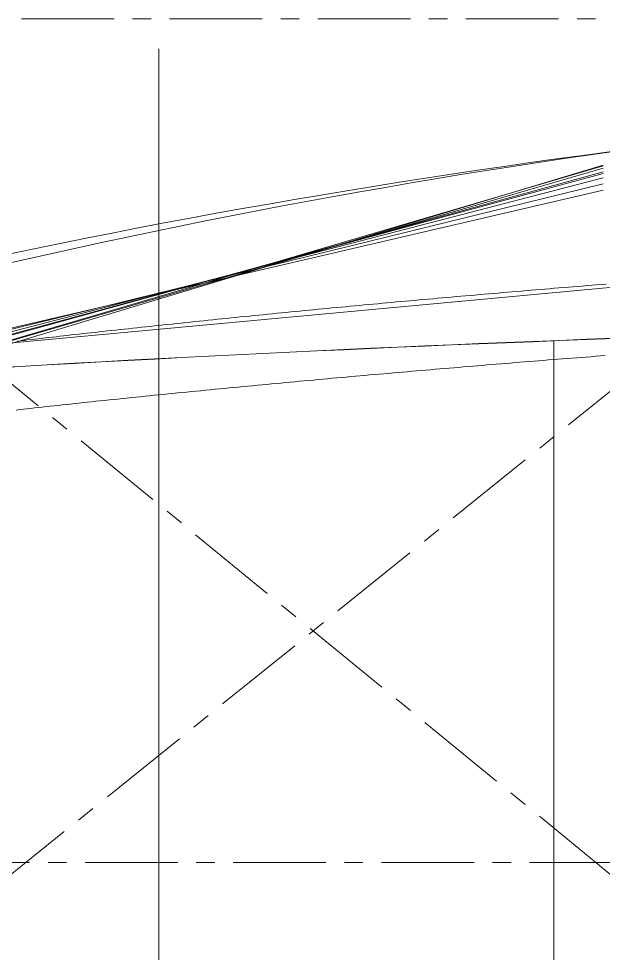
# Model space of a CAD drawing. Extents: x -3086 to 3308, y -97 to 4301.
# Drawn here: x -1642 to -1050, y 3308 to 4255 of the extents above; entities that cross this region are included whole.
import ezdxf

# ---------------------------------------------------------------- set-up
doc = ezdxf.new("R2010")
doc.units = 0
doc.header["$LTSCALE"] = 3
doc.header["$MEASUREMENT"] = 0
doc.linetypes.add('CENTER', pattern=[50, 31.25, -6.25, 6.25, -6.25])
for name, color, linetype in [('13', 7, 'CONTINUOUS'), ('3', 7, 'CONTINUOUS'), ('CENTER', 1, 'CENTER'), ('P1', 1, 'CONTINUOUS'), ('P3', 7, 'CONTINUOUS')]:
    doc.layers.add(name, color=color, linetype=linetype)

msp = doc.modelspace()

# ---------------------------------------------------------------- linework, layer by layer
at = {"layer": '13', "lineweight": 0, "extrusion": (0, 1, 0)}
for p, q in [((-1050, 4106, -15050), (-1806.62, 3883.01, -15050)), ((-1050, 4106, -15050), (-1806.62, 3883.01, -15050)), ((-1050, 4103.56, -14891.96), (-1806.62, 3883.01, -15026.41))]:
    msp.add_line(p, q, dxfattribs=at)
at = {"layer": '3', "lineweight": 0}
msp.add_line((-1100, 3928.82, -14650), (-1100, 1975, -14650), dxfattribs=at)
msp.add_polyline3d([(-1644.56, 3858.39, -11466.75), (-1640.92, 3858.81, -11462.86), (-1637.23, 3859.23, -11458.96), (-1633.49, 3859.66, -11455.04), (-1629.71, 3860.09, -11451.12), (-1625.88, 3860.52, -11447.19), (-1622, 3860.96, -11443.25), (-1618.09, 3861.4, -11439.3), (-1614.13, 3861.84, -11435.34), (-1610.14, 3862.28, -11431.38), (-1606.1, 3862.73, -11427.41), (-1602.02, 3863.17, -11423.44), (-1597.91, 3863.62, -11419.46), (-1593.76, 3864.07, -11415.48), (-1589.58, 3864.53, -11411.49), (-1585.36, 3864.98, -11407.51), (-1581.1, 3865.44, -11403.52), (-1576.82, 3865.89, -11399.53), (-1572.5, 3866.35, -11395.54), (-1568.16, 3866.81, -11391.55), (-1563.78, 3867.28, -11387.56), (-1559.38, 3867.74, -11383.57), (-1554.95, 3868.2, -11379.59), (-1550.49, 3868.67, -11375.61), (-1546.01, 3869.13, -11371.63), (-1541.5, 3869.6, -11367.66), (-1536.97, 3870.07, -11363.69), (-1532.42, 3870.54, -11359.73), (-1527.85, 3871.01, -11355.77), (-1523.26, 3871.48, -11351.82), (-1518.65, 3871.95, -11347.88), (-1514.02, 3872.42, -11343.95), (-1509.38, 3872.89, -11340.03), (-1504.72, 3873.36, -11336.12), (-1500.04, 3873.83, -11332.22), (-1495.35, 3874.3, -11328.32), (-1490.65, 3874.77, -11324.45), (-1485.94, 3875.24, -11320.58), (-1481.21, 3875.71, -11316.73), (-1476.48, 3876.18, -11312.89), (-1471.74, 3876.64, -11309.07), (-1466.99, 3877.11, -11305.26), (-1462.24, 3877.58, -11301.47), (-1457.48, 3878.04, -11297.69), (-1452.71, 3878.51, -11293.93), (-1447.94, 3878.97, -11290.19), (-1443.17, 3879.44, -11286.47), (-1438.4, 3879.9, -11282.77), (-1433.63, 3880.36, -11279.09), (-1428.86, 3880.82, -11275.43), (-1424.09, 3881.28, -11271.8), (-1419.32, 3881.73, -11268.18), (-1414.56, 3882.19, -11264.59), (-1409.8, 3882.64, -11261.01), (-1405.04, 3883.09, -11257.46), (-1400.28, 3883.54, -11253.94), (-1395.53, 3883.99, -11250.43), (-1390.78, 3884.44, -11246.94), (-1386.03, 3884.88, -11243.48), (-1381.28, 3885.33, -11240.04), (-1376.54, 3885.77, -11236.61), (-1371.79, 3886.21, -11233.21), (-1367.05, 3886.65, -11229.83), (-1362.31, 3887.09, -11226.47), (-1357.57, 3887.53, -11223.13), (-1352.84, 3887.96, -11219.81), (-1348.1, 3888.4, -11216.51), (-1343.37, 3888.83, -11213.22), (-1338.63, 3889.26, -11209.96), (-1333.9, 3889.69, -11206.72), (-1329.17, 3890.12, -11203.49), (-1324.44, 3890.55, -11200.29), (-1319.7, 3890.98, -11197.1), (-1314.97, 3891.4, -11193.94), (-1310.24, 3891.83, -11190.79), (-1305.51, 3892.25, -11187.66), (-1300.78, 3892.67, -11184.54), (-1296.05, 3893.09, -11181.45), (-1291.32, 3893.51, -11178.37), (-1286.59, 3893.93, -11175.31), (-1281.86, 3894.35, -11172.27), (-1277.13, 3894.77, -11169.24), (-1272.4, 3895.18, -11166.23), (-1267.67, 3895.6, -11163.24), (-1262.93, 3896.01, -11160.27), (-1258.2, 3896.42, -11157.31), (-1253.46, 3896.83, -11154.37), (-1248.73, 3897.24, -11151.44), (-1243.99, 3897.65, -11148.54), (-1239.25, 3898.06, -11145.64), (-1234.51, 3898.47, -11142.76), (-1229.76, 3898.87, -11139.9), (-1225.02, 3899.28, -11137.06), (-1220.27, 3899.68, -11134.22), (-1215.53, 3900.09, -11131.41), (-1210.78, 3900.49, -11128.61), (-1206.02, 3900.89, -11125.82), (-1201.27, 3901.29, -11123.05), (-1196.51, 3901.69, -11120.29), (-1191.75, 3902.09, -11117.54), (-1186.99, 3902.49, -11114.81), (-1182.22, 3902.89, -11112.1), (-1177.46, 3903.29, -11109.4), (-1172.68, 3903.68, -11106.71), (-1167.91, 3904.08, -11104.03), (-1163.14, 3904.47, -11101.37), (-1158.36, 3904.87, -11098.73), (-1153.58, 3905.26, -11096.09), (-1148.8, 3905.65, -11093.47), (-1144.02, 3906.04, -11090.87), (-1139.23, 3906.43, -11088.27), (-1134.45, 3906.82, -11085.7), (-1129.66, 3907.21, -11083.13), (-1124.87, 3907.59, -11080.58), (-1120.08, 3907.98, -11078.04), (-1115.29, 3908.36, -11075.52), (-1110.5, 3908.75, -11073.01), (-1105.7, 3909.13, -11070.51), (-1100.91, 3909.51, -11068.02), (-1096.12, 3909.89, -11065.55), (-1091.32, 3910.26, -11063.1), (-1086.53, 3910.64, -11060.65), (-1081.74, 3911.01, -11058.22), (-1076.94, 3911.39, -11055.81), (-1072.15, 3911.76, -11053.4), (-1067.35, 3912.13, -11051.01), (-1062.56, 3912.5, -11048.64), (-1057.77, 3912.86, -11046.27), (-1052.98, 3913.23, -11043.92), (-1048.18, 3913.59, -11041.59)], dxfattribs=at)
at = {"layer": 'CENTER', "color": 5, "lineweight": 0}
for p, q in [((-2989.12, 4255, -10650), (3163.71, 4255, -10650)), ((3169.08, 3400, -10650), (-2987.36, 3400, -10650))]:
    msp.add_line(p, q, dxfattribs=at)
at = {"layer": 'CENTER', "lineweight": 0}
for p, q in [((-895.54, 3996.32, -11228.34), (-1825.85, 3245.73, -10461.14)), ((-1694.81, 3922.23, -11774.19), (-948.78, 3310.75, -9830.1))]:
    msp.add_line(p, q, dxfattribs=at)
at = {"layer": 'P1', "lineweight": 0}
msp.add_line((-1500, 0, -10650), (-1500, 4224.42, -10650), dxfattribs=at)
at = {"layer": 'P1', "lineweight": 0, "extrusion": (0, 1, 0)}
msp.add_line((-1694.81, 3922.23, -11774.19), (-895.54, 3996.32, -11228.34), dxfattribs=at)
at = {"layer": 'P3', "lineweight": 0, "extrusion": (2.76797e-16, 0.34202, 0.939693)}
msp.add_line((-1050, 4106.69, -15094.67), (-1749.78, 3895.75, -15017.9), dxfattribs=at)
at = {"layer": 'P3', "lineweight": 0, "extrusion": (0, 1, 0)}
for p, q in [((-1050, 4093.67, -14250), (-1838.37, 3888.72, -14250)), ((-1049.99, 4097.96, -14528.51), (-1828.87, 3886.53, -14557.9)), ((-1050, 4099.83, -14650), (-1824.98, 3885.87, -14650)), ((-1050, 4087.5, -13850), (-1847.83, 3891.38, -13850)), ((-1050, 4081.33, -13450), (-1851.31, 3894.44, -13450))]:
    msp.add_line(p, q, dxfattribs=at)
at = {"layer": 'P3', "lineweight": 0}
for points in [[(-1643.33, 3928.22, -11704.45), (-1639.96, 3928.62, -11700.83), (-1636.56, 3929.01, -11697.2), (-1633.11, 3929.41, -11693.56), (-1629.63, 3929.82, -11689.91), (-1626.11, 3930.22, -11686.24), (-1622.54, 3930.63, -11682.57), (-1618.94, 3931.05, -11678.88), (-1615.3, 3931.47, -11675.17), (-1611.62, 3931.89, -11671.46), (-1607.9, 3932.31, -11667.73), (-1604.14, 3932.74, -11663.99), (-1600.34, 3933.17, -11660.23), (-1596.5, 3933.6, -11656.47), (-1592.63, 3934.04, -11652.69), (-1588.73, 3934.47, -11648.91), (-1584.79, 3934.92, -11645.11), (-1580.81, 3935.36, -11641.31), (-1576.8, 3935.81, -11637.5), (-1572.76, 3936.26, -11633.69), (-1568.69, 3936.71, -11629.86), (-1564.59, 3937.16, -11626.04), (-1560.46, 3937.62, -11622.2), (-1556.3, 3938.08, -11618.37), (-1552.11, 3938.54, -11614.53), (-1547.9, 3939, -11610.68), (-1543.65, 3939.46, -11606.84), (-1539.39, 3939.93, -11602.99), (-1535.1, 3940.39, -11599.14), (-1530.78, 3940.86, -11595.3), (-1526.44, 3941.33, -11591.45), (-1522.08, 3941.8, -11587.6), (-1517.7, 3942.27, -11583.76), (-1513.3, 3942.74, -11579.92), (-1508.88, 3943.22, -11576.08), (-1504.44, 3943.69, -11572.25), (-1499.98, 3944.17, -11568.42), (-1495.5, 3944.64, -11564.6), (-1491.01, 3945.12, -11560.78), (-1486.5, 3945.59, -11556.97), (-1481.98, 3946.07, -11553.17), (-1477.45, 3946.55, -11549.38), (-1472.9, 3947.03, -11545.59), (-1468.34, 3947.5, -11541.81), (-1463.76, 3947.98, -11538.05), (-1459.18, 3948.46, -11534.29), (-1454.59, 3948.93, -11530.55), (-1449.99, 3949.41, -11526.82), (-1445.38, 3949.89, -11523.1), (-1440.76, 3950.36, -11519.4), (-1436.14, 3950.84, -11515.71), (-1431.51, 3951.31, -11512.03), (-1426.88, 3951.78, -11508.38), (-1422.24, 3952.25, -11504.73), (-1417.6, 3952.73, -11501.11), (-1412.96, 3953.19, -11497.5), (-1408.32, 3953.66, -11493.91), (-1403.67, 3954.13, -11490.34), (-1399.03, 3954.6, -11486.79), (-1394.39, 3955.06, -11483.26), (-1389.74, 3955.52, -11479.75), (-1385.1, 3955.98, -11476.26), (-1380.46, 3956.44, -11472.79), (-1375.82, 3956.9, -11469.34), (-1371.19, 3957.36, -11465.91), (-1366.55, 3957.81, -11462.5), (-1361.91, 3958.26, -11459.11), (-1357.27, 3958.72, -11455.74), (-1352.64, 3959.17, -11452.39), (-1348, 3959.61, -11449.06), (-1343.36, 3960.06, -11445.74), (-1338.72, 3960.51, -11442.45), (-1334.08, 3960.95, -11439.17), (-1329.45, 3961.4, -11435.91), (-1324.81, 3961.84, -11432.67), (-1320.17, 3962.28, -11429.45), (-1315.53, 3962.72, -11426.25), (-1310.89, 3963.16, -11423.06), (-1306.25, 3963.59, -11419.9), (-1301.6, 3964.03, -11416.74), (-1296.96, 3964.46, -11413.61), (-1292.32, 3964.9, -11410.49), (-1287.67, 3965.33, -11407.4), (-1283.02, 3965.76, -11404.31), (-1278.37, 3966.19, -11401.25), (-1273.72, 3966.62, -11398.2), (-1269.07, 3967.04, -11395.17), (-1264.41, 3967.47, -11392.15), (-1259.76, 3967.9, -11389.15), (-1255.1, 3968.32, -11386.17), (-1250.44, 3968.74, -11383.2), (-1245.77, 3969.16, -11380.25), (-1241.11, 3969.58, -11377.31), (-1236.44, 3970, -11374.39), (-1231.77, 3970.42, -11371.49), (-1227.1, 3970.84, -11368.6), (-1222.42, 3971.26, -11365.72), (-1217.74, 3971.67, -11362.86), (-1213.06, 3972.09, -11360.02), (-1208.37, 3972.5, -11357.18), (-1203.69, 3972.91, -11354.37), (-1198.99, 3973.33, -11351.56), (-1194.3, 3973.74, -11348.78), (-1189.6, 3974.15, -11346), (-1184.9, 3974.56, -11343.24), (-1180.19, 3974.96, -11340.49), (-1175.48, 3975.37, -11337.76), (-1170.77, 3975.78, -11335.04), (-1166.05, 3976.18, -11332.33), (-1161.33, 3976.59, -11329.64), (-1156.6, 3976.99, -11326.96), (-1151.87, 3977.4, -11324.29), (-1147.13, 3977.8, -11321.64), (-1142.4, 3978.2, -11319), (-1137.66, 3978.6, -11316.37), (-1132.91, 3979, -11313.75), (-1128.17, 3979.4, -11311.15), (-1123.42, 3979.8, -11308.56), (-1118.67, 3980.2, -11305.99), (-1113.91, 3980.59, -11303.42), (-1109.16, 3980.99, -11300.87), (-1104.4, 3981.38, -11298.34), (-1099.64, 3981.77, -11295.81), (-1094.88, 3982.16, -11293.3), (-1090.12, 3982.55, -11290.81), (-1085.35, 3982.94, -11288.32), (-1080.59, 3983.33, -11285.85), (-1075.83, 3983.72, -11283.4), (-1071.06, 3984.1, -11280.95), (-1066.3, 3984.48, -11278.52), (-1061.53, 3984.87, -11276.11), (-1056.76, 3985.25, -11273.7), (-1052, 3985.62, -11271.31), (-1047.23, 3986, -11268.94)], [(-1643.33, 3928.22, -11640.58), (-1639.96, 3928.62, -11636.96), (-1636.56, 3929.01, -11633.33), (-1633.11, 3929.41, -11629.69), (-1629.63, 3929.82, -11626.04), (-1626.11, 3930.22, -11622.37), (-1622.54, 3930.63, -11618.7), (-1618.94, 3931.05, -11615.01), (-1615.3, 3931.47, -11611.3), (-1611.62, 3931.89, -11607.59), (-1607.9, 3932.31, -11603.86), (-1604.14, 3932.74, -11600.12), (-1600.34, 3933.17, -11596.36), (-1596.5, 3933.6, -11592.6), (-1592.63, 3934.04, -11588.82), (-1588.73, 3934.47, -11585.04), (-1584.79, 3934.92, -11581.25), (-1580.81, 3935.36, -11577.44), (-1576.8, 3935.81, -11573.63), (-1572.76, 3936.26, -11569.82), (-1568.69, 3936.71, -11566), (-1564.59, 3937.16, -11562.17), (-1560.46, 3937.62, -11558.33), (-1556.3, 3938.08, -11554.5), (-1552.11, 3938.54, -11550.66), (-1547.9, 3939, -11546.81), (-1543.65, 3939.46, -11542.97), (-1539.39, 3939.93, -11539.12), (-1535.1, 3940.39, -11535.28), (-1530.78, 3940.86, -11531.43), (-1526.44, 3941.33, -11527.58), (-1522.08, 3941.8, -11523.74), (-1517.7, 3942.27, -11519.89), (-1513.3, 3942.74, -11516.05), (-1508.88, 3943.22, -11512.21), (-1504.44, 3943.69, -11508.38), (-1499.98, 3944.17, -11504.55), (-1495.5, 3944.64, -11500.73), (-1491.01, 3945.12, -11496.91), (-1486.5, 3945.59, -11493.1), (-1481.98, 3946.07, -11489.3), (-1477.45, 3946.55, -11485.51), (-1472.9, 3947.03, -11481.72), (-1468.34, 3947.5, -11477.95), (-1463.76, 3947.98, -11474.18), (-1459.18, 3948.46, -11470.43), (-1454.59, 3948.93, -11466.68), (-1449.99, 3949.41, -11462.95), (-1445.38, 3949.89, -11459.23), (-1440.76, 3950.36, -11455.53), (-1436.14, 3950.84, -11451.84), (-1431.51, 3951.31, -11448.17), (-1426.88, 3951.78, -11444.51), (-1422.24, 3952.25, -11440.86), (-1417.6, 3952.73, -11437.24), (-1412.96, 3953.19, -11433.63), (-1408.32, 3953.66, -11430.04), (-1403.67, 3954.13, -11426.47), (-1399.03, 3954.6, -11422.92), (-1394.39, 3955.06, -11419.39), (-1389.74, 3955.52, -11415.88), (-1385.1, 3955.98, -11412.39), (-1380.46, 3956.44, -11408.92), (-1375.82, 3956.9, -11405.47), (-1371.19, 3957.36, -11402.05), (-1366.55, 3957.81, -11398.64), (-1361.91, 3958.26, -11395.24), (-1357.27, 3958.72, -11391.87), (-1352.64, 3959.17, -11388.52), (-1348, 3959.61, -11385.19), (-1343.36, 3960.06, -11381.88), (-1338.72, 3960.51, -11378.58), (-1334.08, 3960.95, -11375.3), (-1329.45, 3961.4, -11372.05), (-1324.81, 3961.84, -11368.81), (-1320.17, 3962.28, -11365.58), (-1315.53, 3962.72, -11362.38), (-1310.89, 3963.16, -11359.19), (-1306.25, 3963.59, -11356.03), (-1301.6, 3964.03, -11352.88), (-1296.96, 3964.46, -11349.74), (-1292.32, 3964.9, -11346.63), (-1287.67, 3965.33, -11343.53), (-1283.02, 3965.76, -11340.44), (-1278.37, 3966.19, -11337.38), (-1273.72, 3966.62, -11334.33), (-1269.07, 3967.04, -11331.3), (-1264.41, 3967.47, -11328.28), (-1259.76, 3967.9, -11325.28), (-1255.1, 3968.32, -11322.3), (-1250.44, 3968.74, -11319.33), (-1245.77, 3969.16, -11316.38), (-1241.11, 3969.58, -11313.44), (-1236.44, 3970, -11310.52), (-1231.77, 3970.42, -11307.62), (-1227.1, 3970.84, -11304.73), (-1222.42, 3971.26, -11301.85), (-1217.74, 3971.67, -11298.99), (-1213.06, 3972.09, -11296.15), (-1208.37, 3972.5, -11293.31), (-1203.69, 3972.91, -11290.5), (-1198.99, 3973.33, -11287.7), (-1194.3, 3973.74, -11284.91), (-1189.6, 3974.15, -11282.13), (-1184.9, 3974.56, -11279.37), (-1180.19, 3974.96, -11276.63), (-1175.48, 3975.37, -11273.89), (-1170.77, 3975.78, -11271.17), (-1166.05, 3976.18, -11268.46), (-1161.33, 3976.59, -11265.77), (-1156.6, 3976.99, -11263.09), (-1151.87, 3977.4, -11260.42), (-1147.13, 3977.8, -11257.77), (-1142.4, 3978.2, -11255.13), (-1137.66, 3978.6, -11252.5), (-1132.91, 3979, -11249.88), (-1128.17, 3979.4, -11247.28), (-1123.42, 3979.8, -11244.69), (-1118.67, 3980.2, -11242.12), (-1113.91, 3980.59, -11239.55), (-1109.16, 3980.99, -11237), (-1104.4, 3981.38, -11234.47), (-1099.64, 3981.77, -11231.95), (-1094.88, 3982.16, -11229.44), (-1090.12, 3982.55, -11226.94), (-1085.35, 3982.94, -11224.46), (-1080.59, 3983.33, -11221.99), (-1075.83, 3983.72, -11219.53), (-1071.06, 3984.1, -11217.09), (-1066.3, 3984.48, -11214.66), (-1061.53, 3984.87, -11212.24), (-1056.76, 3985.25, -11209.83), (-1052, 3985.62, -11207.44), (-1047.23, 3986, -11205.07)]]:
    msp.add_polyline3d(points, dxfattribs=at)
at = {"layer": 'P3', "lineweight": 0, "extrusion": (-0.002569, -0.115617, 0.993291)}
msp.add_arc((83.06, -5498.27, -14904.87), 7979.94, 91.264464, 103.603443, dxfattribs=at)
at = {"layer": 'P3', "lineweight": 0, "extrusion": (-0.000167541, -0.518732, 0.854937)}
msp.add_arc((0.41, -10485.15, -14860.57), 6373.39, 90.015821, 105.350691, dxfattribs=at)
at = {"layer": 'P3', "lineweight": 0, "extrusion": (0.003016, 0.271562, 0.962416)}
msp.add_arc((-244.92, 19131.63, -13399.74), 27017.53, 270.612426, 274.325779, dxfattribs=at)
at = {"layer": 'P3', "lineweight": 0}
msp.add_arc((-41.29, -23517.11, -14850), 27466.34, 89.91387, 93.566275, dxfattribs=at)

doc.saveas('drawing.dxf')
